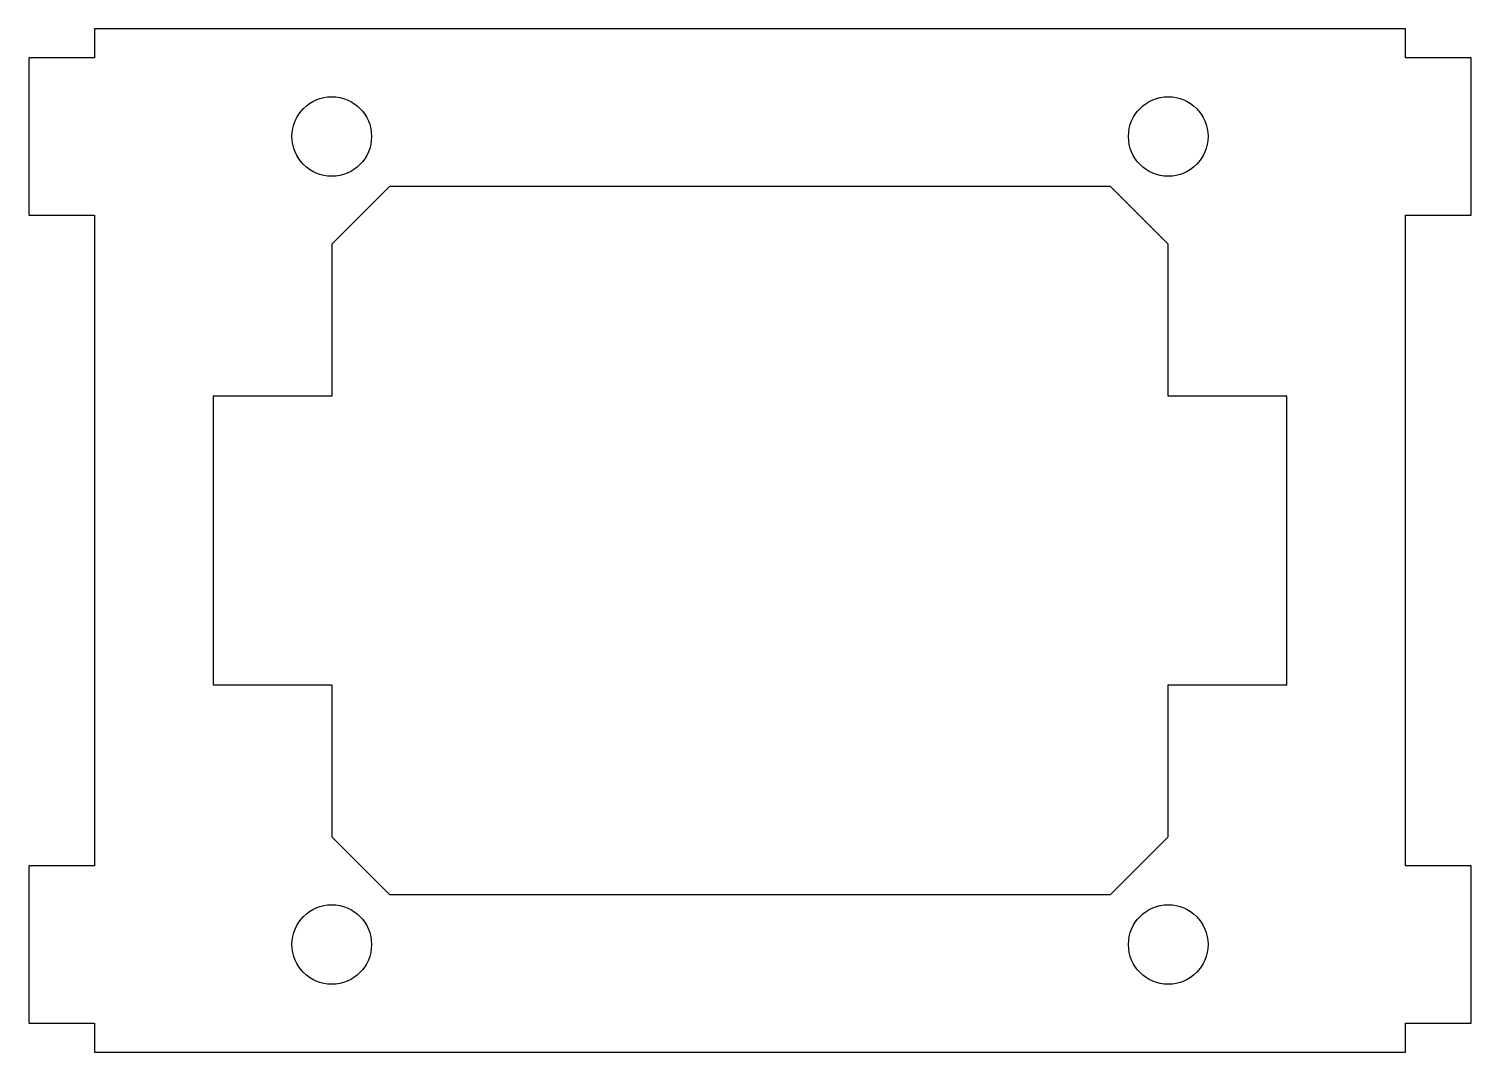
# Model space of a CAD drawing. Header units: inches. Extents: x -1.25 to 1.25, y -0.89 to 0.89.
import ezdxf

# ---------------------------------------------------------------- set-up
doc = ezdxf.new("R2010")
doc.units = ezdxf.units.IN
doc.header["$LTSCALE"] = 0.03937
doc.header["$MEASUREMENT"] = 0
doc.layers.add('Default', color=18, linetype='Continuous')

msp = doc.modelspace()

# ---------------------------------------------------------------- linework, layer by layer
at = {"layer": 'Default', "color": 4}
msp.add_lwpolyline([(-1.25, -0.8365), (-1.136, -0.8365), (-1.136, -0.8865), (1.136, -0.8865), (1.136, -0.8365), (1.25, -0.8365), (1.25, -0.5635), (1.136, -0.5635), (1.136, 0.5635), (1.25, 0.5635), (1.25, 0.8365), (1.136, 0.8365), (1.136, 0.8865), (-1.136, 0.8865), (-1.136, 0.8365), (-1.25, 0.8365), (-1.25, 0.5635), (-1.136, 0.5635), (-1.136, -0.5635), (-1.25, -0.5635)], close=True, dxfattribs=at)
at = {"layer": 'Default', "color": 5}
msp.add_lwpolyline([(0.725, -0.25), (0.9305, -0.25), (0.9305, 0.25), (0.725, 0.25), (0.725, 0.5135), (0.625, 0.6135), (-0.625, 0.6135), (-0.725, 0.5135), (-0.725, 0.25), (-0.725, 0.25), (-0.9305, 0.25), (-0.9305, -0.25), (-0.725, -0.25), (-0.725, -0.5135), (-0.625, -0.6135), (0.625, -0.6135), (0.725, -0.5135), (0.725, -0.25), (0.725, -0.25)], dxfattribs=at)
for centre in [(-0.725, 0.7), (0.725, 0.7), (-0.725, -0.7), (0.725, -0.7)]:
    msp.add_circle(centre, 0.069, dxfattribs=at)

doc.saveas('drawing.dxf')
